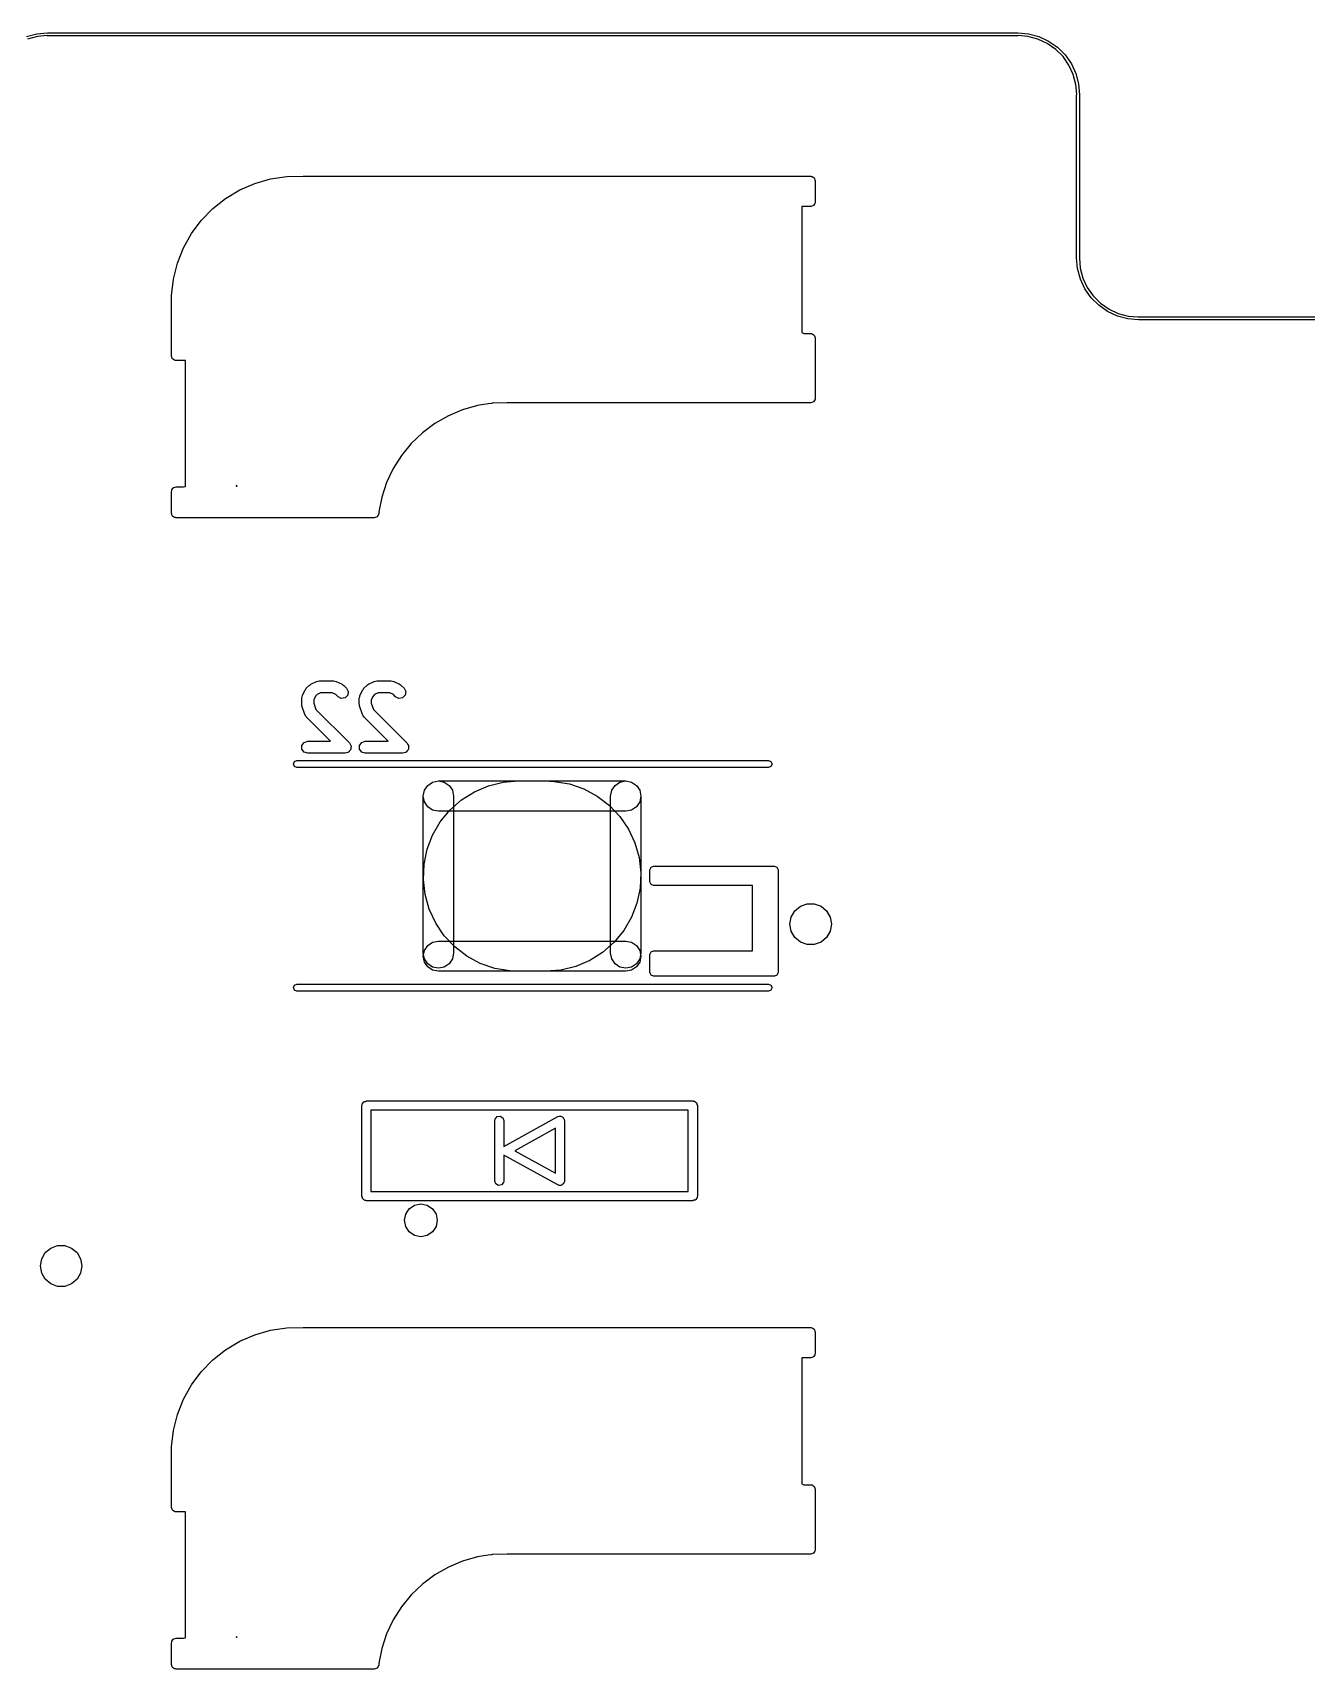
# Model space of a CAD drawing. Extents: x 62 to 223, y -188 to -37.
# Drawn here: x 147.79 to 168.86, y -64.35 to -37.27 of the extents above; entities that cross this region are included whole.
import ezdxf

# ---------------------------------------------------------------- set-up
doc = ezdxf.new("R2010")
doc.units = 0
doc.layers.add('BLACK', color=7, linetype='CONTINUOUS')

msp = doc.modelspace()

# ---------------------------------------------------------------- linework, layer by layer
at = {"layer": 'BLACK', "linetype": 'CONTINUOUS'}
for p, q in [((147.684, -37.3315), (147.857, -37.2853)), ((147.865, -37.3308), (147.7, -37.375)), ((147.857, -37.2853), (148.035, -37.2697)), ((148.028, -37.3166), (147.865, -37.3308)), ((148.035, -37.3197), (148.028, -37.3166)), ((148.035, -37.2697), (148.035, -37.2697)), ((148.035, -37.2697), (164.085, -37.2697)), ((164.085, -37.3197), (148.035, -37.3197)), ((164.085, -37.2697), (164.263, -37.2853)), ((164.092, -37.3166), (164.085, -37.3197)), ((164.255, -37.3309), (164.092, -37.3166)), ((164.42, -37.375), (164.255, -37.3309)), ((164.263, -37.2853), (164.436, -37.3315)), ((164.436, -37.3315), (164.597, -37.407)), ((164.574, -37.4471), (164.42, -37.375)), ((164.714, -37.545), (164.574, -37.4471)), ((164.597, -37.407), (164.744, -37.5095)), ((164.835, -37.6656), (164.714, -37.545)), ((164.744, -37.5095), (164.87, -37.6359)), ((164.87, -37.6359), (164.973, -37.7822)), ((164.933, -37.8053), (164.835, -37.6656)), ((165.005, -37.96), (164.933, -37.8053)), ((164.973, -37.7822), (165.048, -37.9441)), ((165.049, -38.1248), (165.005, -37.96)), ((165.048, -37.9441), (165.094, -38.1167)), ((165.063, -38.2873), (165.049, -38.1248)), ((165.094, -38.1167), (165.11, -38.2947)), ((165.06, -38.2947), (165.063, -38.2873)), ((165.06, -40.9947), (165.06, -38.2947)), ((165.11, -38.2947), (165.11, -38.2947)), ((165.11, -38.2947), (165.11, -40.9947)), ((151.212, -39.8709), (151.462, -39.763)), ((151.462, -39.763), (151.723, -39.6886)), ((151.723, -39.6886), (151.992, -39.649)), ((151.992, -39.649), (152.26, -39.6449)), ((152.26, -39.6449), (152.26, -39.6447)), ((152.26, -39.6447), (160.66, -39.6447)), ((160.66, -39.6447), (160.67, -39.6464)), ((160.67, -39.6464), (160.673, -39.6458)), ((160.673, -39.6458), (160.676, -39.6475)), ((160.676, -39.6475), (160.686, -39.6492)), ((160.686, -39.6492), (160.701, -39.6617)), ((160.701, -39.6617), (160.717, -39.6715)), ((160.717, -39.6715), (160.72, -39.6778)), ((160.72, -39.6778), (160.725, -39.6822)), ((160.725, -39.6822), (160.728, -39.7014)), ((160.728, -39.7014), (160.735, -39.7197)), ((160.735, -39.7197), (160.735, -40.0697)), ((150.766, -40.1792), (150.979, -40.0104)), ((150.979, -40.0104), (151.212, -39.8709)), ((160.735, -40.0697), (160.733, -40.0794)), ((150.577, -40.3743), (150.766, -40.1792)), ((160.66, -40.1447), (160.515, -40.1447)), ((160.515, -40.1447), (160.515, -42.2297)), ((160.678, -40.138), (160.66, -40.1447)), ((160.697, -40.1347), (160.678, -40.138)), ((160.702, -40.1295), (160.697, -40.1347)), ((160.708, -40.1272), (160.702, -40.1295)), ((160.718, -40.1103), (160.708, -40.1272)), ((160.73, -40.0954), (160.718, -40.1103)), ((160.732, -40.0856), (160.73, -40.0954)), ((160.734, -40.0827), (160.732, -40.0856)), ((160.733, -40.0794), (160.734, -40.0827)), ((150.283, -40.8298), (150.415, -40.5924)), ((150.415, -40.5924), (150.577, -40.3743)), ((150.183, -41.0825), (150.283, -40.8298)), ((150.116, -41.346), (150.183, -41.0825)), ((165.076, -41.1727), (165.06, -40.9947)), ((165.06, -40.9947), (165.06, -40.9947)), ((165.11, -40.9947), (165.107, -41.0022)), ((165.107, -41.0022), (165.121, -41.1647)), ((150.085, -41.616), (150.116, -41.346)), ((165.122, -41.3453), (165.076, -41.1727)), ((165.121, -41.1647), (165.165, -41.3295)), ((165.197, -41.5072), (165.122, -41.3453)), ((165.165, -41.3295), (165.237, -41.4841)), ((150.085, -41.6172), (150.085, -41.616)), ((150.085, -41.6197), (150.085, -41.6172)), ((150.085, -42.6197), (150.085, -41.6197)), ((165.3, -41.6536), (165.197, -41.5072)), ((165.237, -41.4841), (165.335, -41.6238)), ((165.426, -41.7799), (165.3, -41.6536)), ((165.335, -41.6238), (165.456, -41.7445)), ((165.572, -41.8824), (165.426, -41.7799)), ((165.456, -41.7445), (165.596, -41.8423)), ((165.734, -41.9579), (165.572, -41.8824)), ((165.596, -41.8423), (165.75, -41.9144)), ((165.907, -42.0041), (165.734, -41.9579)), ((165.75, -41.9144), (165.915, -41.9586)), ((165.915, -41.9586), (166.078, -41.9728)), ((166.078, -41.9728), (166.085, -41.9697)), ((166.085, -41.9697), (183.135, -41.9697)), ((160.515, -42.2297), (160.546, -42.2447)), ((166.085, -42.0197), (165.907, -42.0041)), ((183.135, -42.0197), (166.085, -42.0197)), ((160.546, -42.2447), (160.66, -42.2447)), ((160.66, -42.2447), (160.67, -42.2464)), ((160.67, -42.2464), (160.673, -42.2458)), ((160.673, -42.2458), (160.676, -42.2475)), ((160.676, -42.2475), (160.686, -42.2492)), ((160.686, -42.2492), (160.701, -42.2617)), ((160.701, -42.2617), (160.717, -42.2715)), ((160.717, -42.2715), (160.72, -42.2779)), ((160.72, -42.2779), (160.725, -42.2822)), ((160.725, -42.2822), (160.728, -42.3014)), ((160.728, -42.3014), (160.735, -42.3197)), ((160.735, -42.3197), (160.735, -43.3197)), ((150.092, -42.638), (150.085, -42.6197)), ((150.095, -42.6572), (150.092, -42.638)), ((150.1, -42.6615), (150.095, -42.6572)), ((150.103, -42.6679), (150.1, -42.6615)), ((150.119, -42.6777), (150.103, -42.6679)), ((150.134, -42.6902), (150.119, -42.6777)), ((150.144, -42.6919), (150.134, -42.6902)), ((150.147, -42.6936), (150.144, -42.6919)), ((150.15, -42.693), (150.147, -42.6936)), ((150.16, -42.6947), (150.15, -42.693)), ((150.315, -42.6947), (150.16, -42.6947)), ((150.315, -44.7787), (150.315, -42.6947)), ((160.735, -43.3197), (160.733, -43.3294)), ((154.901, -43.5076), (154.665, -43.6069)), ((155.148, -43.4378), (154.901, -43.5076)), ((155.323, -43.4108), (155.148, -43.4378)), ((155.38, -43.4051), (155.323, -43.4108)), ((155.392, -43.4001), (155.38, -43.4051)), ((155.402, -43.3987), (155.392, -43.4001)), ((155.64, -43.3912), (155.402, -43.3987)), ((155.656, -43.394), (155.64, -43.3912)), ((155.658, -43.3947), (155.656, -43.394)), ((155.659, -43.3944), (155.658, -43.3947)), ((155.66, -43.3947), (155.659, -43.3944)), ((160.66, -43.3947), (155.66, -43.3947)), ((160.678, -43.388), (160.66, -43.3947)), ((160.697, -43.3847), (160.678, -43.388)), ((160.702, -43.3795), (160.697, -43.3847)), ((160.708, -43.3772), (160.702, -43.3795)), ((160.718, -43.3603), (160.708, -43.3772)), ((160.73, -43.3454), (160.718, -43.3603)), ((160.732, -43.3356), (160.73, -43.3454)), ((160.734, -43.3327), (160.732, -43.3356)), ((160.733, -43.3294), (160.734, -43.3327)), ((154.443, -43.7342), (154.237, -43.8878)), ((154.665, -43.6069), (154.443, -43.7342)), ((154.052, -44.0652), (153.89, -44.2638)), ((154.237, -43.8878), (154.052, -44.0652)), ((153.89, -44.2638), (153.753, -44.4807)), ((153.753, -44.4807), (153.644, -44.7127)), ((150.085, -44.8597), (150.087, -44.85)), ((150.085, -45.2197), (150.085, -44.8597)), ((150.086, -44.8467), (150.088, -44.8438)), ((150.087, -44.85), (150.086, -44.8467)), ((150.088, -44.8438), (150.09, -44.834)), ((150.09, -44.834), (150.102, -44.8191)), ((150.102, -44.8191), (150.112, -44.8022)), ((150.112, -44.8022), (150.118, -44.7999)), ((150.118, -44.7999), (150.123, -44.7947)), ((150.123, -44.7947), (150.142, -44.7914)), ((150.142, -44.7914), (150.16, -44.7847)), ((150.16, -44.7847), (150.285, -44.7847)), ((150.285, -44.7847), (150.315, -44.7787)), ((151.153, -44.7607), (151.152, -44.7697)), ((151.152, -44.7697), (151.17, -44.7697)), ((151.17, -44.7697), (151.153, -44.7607)), ((153.644, -44.7127), (153.564, -44.9563)), ((150.092, -45.238), (150.085, -45.2197)), ((153.518, -45.2083), (153.512, -45.2211)), ((153.564, -44.9563), (153.516, -45.1976)), ((153.516, -45.1976), (153.518, -45.2083)), ((150.095, -45.2572), (150.092, -45.238)), ((150.1, -45.2615), (150.095, -45.2572)), ((150.103, -45.2679), (150.1, -45.2615)), ((150.119, -45.2777), (150.103, -45.2679)), ((150.134, -45.2902), (150.119, -45.2777)), ((150.144, -45.2919), (150.134, -45.2902)), ((150.147, -45.2936), (150.144, -45.2919)), ((150.15, -45.293), (150.147, -45.2936)), ((150.16, -45.2947), (150.15, -45.293)), ((153.02, -45.2947), (150.16, -45.2947)), ((153.044, -45.2982), (153.02, -45.2947)), ((153.069, -45.2947), (153.044, -45.2982)), ((153.44, -45.2947), (153.069, -45.2947)), ((153.488, -45.2772), (153.44, -45.2947)), ((153.514, -45.2327), (153.488, -45.2772)), ((153.512, -45.2211), (153.514, -45.2327)), ((152.249, -48.2378), (152.296, -48.1426)), ((152.296, -48.1426), (152.308, -48.1311)), ((152.308, -48.1311), (152.315, -48.1166)), ((152.315, -48.1166), (152.363, -48.069)), ((152.363, -48.069), (152.377, -48.0616)), ((152.377, -48.0616), (152.389, -48.0503)), ((152.389, -48.0503), (152.484, -48.0026)), ((152.484, -48.0026), (152.507, -47.9992)), ((152.552, -48.1921), (152.493, -48.2219)), ((152.507, -47.9992), (152.529, -47.9921)), ((152.529, -47.9921), (152.767, -47.9921)), ((152.743, -48.1921), (152.552, -48.1921)), ((152.803, -48.2219), (152.743, -48.1921)), ((152.767, -47.9921), (152.789, -47.9992)), ((152.789, -47.9992), (152.811, -48.0026)), ((152.811, -48.0026), (152.907, -48.0503)), ((152.907, -48.0503), (152.918, -48.0616)), ((152.918, -48.0616), (152.933, -48.069)), ((152.933, -48.069), (152.98, -48.1166)), ((152.98, -48.1166), (153.008, -48.1717)), ((153.008, -48.1717), (152.999, -48.2327)), ((153.201, -48.2378), (153.249, -48.1426)), ((153.249, -48.1426), (153.26, -48.1311)), ((153.26, -48.1311), (153.267, -48.1166)), ((153.267, -48.1166), (153.315, -48.069)), ((153.315, -48.069), (153.329, -48.0616)), ((153.329, -48.0616), (153.341, -48.0503)), ((153.341, -48.0503), (153.436, -48.0026)), ((153.436, -48.0026), (153.459, -47.9992)), ((153.505, -48.1921), (153.445, -48.2219)), ((153.459, -47.9992), (153.481, -47.9921)), ((153.481, -47.9921), (153.719, -47.9921)), ((153.695, -48.1921), (153.505, -48.1921)), ((153.755, -48.2219), (153.695, -48.1921)), ((153.719, -47.9921), (153.741, -47.9992)), ((153.741, -47.9992), (153.764, -48.0026)), ((153.764, -48.0026), (153.859, -48.0503)), ((153.859, -48.0503), (153.871, -48.0616)), ((153.871, -48.0616), (153.885, -48.069)), ((153.885, -48.069), (153.933, -48.1166)), ((153.933, -48.1166), (153.961, -48.1717)), ((153.961, -48.1717), (153.951, -48.2327)), ((152.238, -48.2826), (152.245, -48.2606)), ((152.238, -48.3778), (152.238, -48.2826)), ((152.243, -48.3932), (152.238, -48.3778)), ((152.243, -48.4094), (152.243, -48.3932)), ((152.291, -48.5523), (152.243, -48.4094)), ((152.245, -48.2606), (152.249, -48.2378)), ((152.468, -48.2466), (152.438, -48.3062)), ((152.438, -48.3062), (152.438, -48.3616)), ((152.438, -48.3616), (152.473, -48.4666)), ((152.493, -48.2219), (152.468, -48.2466)), ((152.473, -48.4666), (153.028, -49.0214)), ((152.839, -48.258), (152.803, -48.2219)), ((152.894, -48.2861), (152.839, -48.258)), ((152.955, -48.2764), (152.894, -48.2861)), ((152.999, -48.2327), (152.955, -48.2764)), ((153.19, -48.2826), (153.198, -48.2606)), ((153.19, -48.3778), (153.19, -48.2826)), ((153.195, -48.3932), (153.19, -48.3778)), ((153.196, -48.4094), (153.195, -48.3932)), ((153.243, -48.5523), (153.196, -48.4094)), ((153.198, -48.2606), (153.201, -48.2378)), ((153.42, -48.2466), (153.39, -48.3062)), ((153.39, -48.3062), (153.39, -48.3616)), ((153.39, -48.3616), (153.426, -48.4666)), ((153.445, -48.2219), (153.42, -48.2466)), ((153.426, -48.4666), (153.98, -49.0214)), ((153.791, -48.258), (153.755, -48.2219)), ((153.846, -48.2861), (153.791, -48.258)), ((153.907, -48.2764), (153.846, -48.2861)), ((153.951, -48.2327), (153.907, -48.2764)), ((152.305, -48.5708), (152.291, -48.5523)), ((152.315, -48.5914), (152.305, -48.5708)), ((152.716, -48.9921), (152.315, -48.5914)), ((153.257, -48.5708), (153.243, -48.5523)), ((153.267, -48.5914), (153.257, -48.5708)), ((153.668, -48.9921), (153.267, -48.5914)), ((152.243, -49.0612), (152.279, -49.0112)), ((152.279, -49.0112), (152.338, -48.9921)), ((152.338, -48.9921), (152.716, -48.9921)), ((153.195, -49.0612), (153.232, -49.0112)), ((153.232, -49.0112), (153.29, -48.9921)), ((153.29, -48.9921), (153.668, -48.9921)), ((152.243, -49.123), (152.243, -49.0612)), ((152.279, -49.173), (152.243, -49.123)), ((152.338, -49.1921), (152.279, -49.173)), ((152.957, -49.1921), (152.338, -49.1921)), ((152.979, -49.1849), (152.957, -49.1921)), ((153.003, -49.1812), (152.979, -49.1849)), ((153.008, -49.1755), (153.003, -49.1812)), ((153.016, -49.173), (153.008, -49.1755)), ((153.03, -49.154), (153.016, -49.173)), ((153.028, -49.0214), (153.038, -49.0422)), ((153.046, -49.1375), (153.03, -49.154)), ((153.038, -49.0422), (153.052, -49.0612)), ((153.048, -49.1295), (153.046, -49.1375)), ((153.052, -49.123), (153.048, -49.1295)), ((153.052, -49.0612), (153.052, -49.0693)), ((153.052, -49.0693), (153.056, -49.0764)), ((153.056, -49.0764), (153.052, -49.0996)), ((153.052, -49.0996), (153.052, -49.123)), ((153.195, -49.123), (153.195, -49.0612)), ((153.232, -49.173), (153.195, -49.123)), ((153.29, -49.1921), (153.232, -49.173)), ((153.91, -49.1921), (153.29, -49.1921)), ((153.932, -49.1849), (153.91, -49.1921)), ((153.955, -49.1812), (153.932, -49.1849)), ((153.961, -49.1755), (153.955, -49.1812)), ((153.968, -49.173), (153.961, -49.1755)), ((153.982, -49.154), (153.968, -49.173)), ((153.98, -49.0214), (153.991, -49.0422)), ((153.999, -49.1375), (153.982, -49.154)), ((153.991, -49.0422), (154.005, -49.0612)), ((154, -49.1295), (153.999, -49.1375)), ((154.005, -49.123), (154, -49.1295)), ((154.005, -49.0612), (154.005, -49.0693)), ((154.005, -49.0693), (154.008, -49.0764)), ((154.008, -49.0764), (154.005, -49.0996)), ((154.005, -49.0996), (154.005, -49.123)), ((152.1, -49.3697), (152.118, -49.3273)), ((152.118, -49.4121), (152.1, -49.3697)), ((152.118, -49.3273), (152.16, -49.3097)), ((152.16, -49.4297), (152.118, -49.4121)), ((152.16, -49.3097), (159.96, -49.3097)), ((159.96, -49.4297), (152.16, -49.4297)), ((159.96, -49.3097), (160.002, -49.3273)), ((160.002, -49.4121), (159.96, -49.4297)), ((160.002, -49.3273), (160.02, -49.3697)), ((160.02, -49.3697), (160.002, -49.4121)), ((154.25, -49.9), (154.269, -49.8043)), ((154.25, -49.9), (154.269, -49.8043)), ((154.25, -49.9), (154.269, -49.8043)), ((154.25, -49.9), (154.269, -49.8043)), ((154.269, -49.8043), (154.323, -49.7232)), ((154.269, -49.8043), (154.323, -49.7232)), ((154.269, -49.8043), (154.323, -49.7232)), ((154.269, -49.8043), (154.323, -49.7232)), ((154.323, -49.7232), (154.404, -49.669)), ((154.323, -49.7232), (154.404, -49.669)), ((154.323, -49.7232), (154.404, -49.669)), ((154.323, -49.7232), (154.404, -49.669)), ((154.404, -49.669), (154.5, -49.65)), ((154.404, -49.669), (154.5, -49.65)), ((154.404, -49.669), (154.5, -49.65)), ((154.404, -49.669), (154.5, -49.65)), ((154.5, -49.65), (154.596, -49.669)), ((154.5, -49.65), (157.6, -49.65)), ((154.5, -49.65), (154.596, -49.669)), ((154.5, -49.65), (157.6, -49.65)), ((154.596, -49.669), (154.677, -49.7232)), ((154.596, -49.669), (154.677, -49.7232)), ((154.677, -49.7232), (154.731, -49.8043)), ((154.677, -49.7232), (154.731, -49.8043)), ((154.731, -49.8043), (154.75, -49.9)), ((154.731, -49.8043), (154.75, -49.9)), ((155.095, -49.8292), (155.328, -49.7305)), ((155.095, -49.8292), (155.328, -49.7305)), ((155.095, -49.8292), (155.328, -49.7305)), ((155.095, -49.8292), (155.328, -49.7305)), ((155.328, -49.7305), (155.573, -49.6703)), ((155.328, -49.7305), (155.573, -49.6703)), ((155.328, -49.7305), (155.573, -49.6703)), ((155.328, -49.7305), (155.573, -49.6703)), ((155.573, -49.6703), (155.825, -49.65)), ((155.573, -49.6703), (155.825, -49.65)), ((155.573, -49.6703), (155.825, -49.65)), ((155.573, -49.6703), (155.825, -49.65)), ((155.825, -49.65), (156.275, -49.65)), ((155.825, -49.65), (156.275, -49.65)), ((155.825, -49.65), (156.275, -49.65)), ((155.825, -49.65), (156.275, -49.65)), ((156.275, -49.65), (156.418, -49.6565)), ((156.275, -49.65), (156.418, -49.6565)), ((156.275, -49.65), (156.418, -49.6565)), ((156.275, -49.65), (156.418, -49.6565)), ((156.418, -49.6565), (156.667, -49.6995)), ((156.418, -49.6565), (156.667, -49.6995)), ((156.418, -49.6565), (156.667, -49.6995)), ((156.418, -49.6565), (156.667, -49.6995)), ((156.667, -49.6995), (156.906, -49.7817)), ((156.667, -49.6995), (156.906, -49.7817)), ((156.667, -49.6995), (156.906, -49.7817)), ((156.667, -49.6995), (156.906, -49.7817)), ((156.906, -49.7817), (157.128, -49.9011)), ((156.906, -49.7817), (157.128, -49.9011)), ((156.906, -49.7817), (157.128, -49.9011)), ((156.906, -49.7817), (157.128, -49.9011)), ((157.35, -49.9), (157.369, -49.8043)), ((157.35, -49.9), (157.369, -49.8043)), ((157.369, -49.8043), (157.423, -49.7232)), ((157.369, -49.8043), (157.423, -49.7232)), ((157.423, -49.7232), (157.504, -49.669)), ((157.423, -49.7232), (157.504, -49.669)), ((157.504, -49.669), (157.6, -49.65)), ((157.504, -49.669), (157.6, -49.65)), ((157.6, -49.65), (157.696, -49.669)), ((157.6, -49.65), (157.696, -49.669)), ((157.6, -49.65), (157.696, -49.669)), ((157.6, -49.65), (157.696, -49.669)), ((157.696, -49.669), (157.777, -49.7232)), ((157.696, -49.669), (157.777, -49.7232)), ((157.696, -49.669), (157.777, -49.7232)), ((157.696, -49.669), (157.777, -49.7232)), ((157.777, -49.7232), (157.831, -49.8043)), ((157.777, -49.7232), (157.831, -49.8043)), ((157.777, -49.7232), (157.831, -49.8043)), ((157.777, -49.7232), (157.831, -49.8043)), ((157.831, -49.8043), (157.85, -49.9)), ((157.831, -49.8043), (157.85, -49.9)), ((157.831, -49.8043), (157.85, -49.9)), ((157.831, -49.8043), (157.85, -49.9)), ((154.25, -52.5), (154.25, -49.9)), ((154.269, -49.9957), (154.25, -49.9)), ((154.25, -52.5), (154.25, -49.9)), ((154.269, -49.9957), (154.25, -49.9)), ((154.323, -50.0768), (154.269, -49.9957)), ((154.323, -50.0768), (154.269, -49.9957)), ((154.404, -50.131), (154.323, -50.0768)), ((154.404, -50.131), (154.323, -50.0768)), ((154.692, -50.1309), (154.882, -49.9638)), ((154.692, -50.1309), (154.882, -49.9638)), ((154.692, -50.1309), (154.882, -49.9638)), ((154.692, -50.1309), (154.882, -49.9638)), ((154.75, -49.9), (154.75, -52.5)), ((154.75, -49.9), (154.75, -52.5)), ((154.882, -49.9638), (155.095, -49.8292)), ((154.882, -49.9638), (155.095, -49.8292)), ((154.882, -49.9638), (155.095, -49.8292)), ((154.882, -49.9638), (155.095, -49.8292)), ((157.128, -49.9011), (157.329, -50.0545)), ((157.128, -49.9011), (157.329, -50.0545)), ((157.128, -49.9011), (157.329, -50.0545)), ((157.128, -49.9011), (157.329, -50.0545)), ((157.329, -50.0545), (157.502, -50.2381)), ((157.329, -50.0545), (157.502, -50.2381)), ((157.329, -50.0545), (157.502, -50.2381)), ((157.329, -50.0545), (157.502, -50.2381)), ((157.35, -52.5), (157.35, -49.9)), ((157.35, -52.5), (157.35, -49.9)), ((157.777, -50.0768), (157.696, -50.131)), ((157.777, -50.0768), (157.696, -50.131)), ((157.831, -49.9957), (157.777, -50.0768)), ((157.831, -49.9957), (157.777, -50.0768)), ((157.85, -49.9), (157.831, -49.9957)), ((157.85, -49.9), (157.831, -49.9957)), ((157.85, -49.9), (157.85, -52.5)), ((157.85, -49.9), (157.85, -52.5)), ((154.5, -50.15), (154.404, -50.131)), ((154.5, -50.15), (154.404, -50.131)), ((154.405, -50.5445), (154.532, -50.3261)), ((154.405, -50.5445), (154.532, -50.3261)), ((154.405, -50.5445), (154.532, -50.3261)), ((154.405, -50.5445), (154.532, -50.3261)), ((157.6, -50.15), (154.5, -50.15)), ((157.6, -50.15), (154.5, -50.15)), ((154.532, -50.3261), (154.692, -50.1309)), ((154.532, -50.3261), (154.692, -50.1309)), ((154.532, -50.3261), (154.692, -50.1309)), ((154.532, -50.3261), (154.692, -50.1309)), ((157.502, -50.2381), (157.644, -50.447)), ((157.502, -50.2381), (157.644, -50.447)), ((157.502, -50.2381), (157.644, -50.447)), ((157.502, -50.2381), (157.644, -50.447)), ((157.696, -50.131), (157.6, -50.15)), ((157.696, -50.131), (157.6, -50.15)), ((154.314, -50.7803), (154.405, -50.5445)), ((154.314, -50.7803), (154.405, -50.5445)), ((154.314, -50.7803), (154.405, -50.5445)), ((154.314, -50.7803), (154.405, -50.5445)), ((157.644, -50.447), (157.751, -50.676)), ((157.644, -50.447), (157.751, -50.676)), ((157.644, -50.447), (157.751, -50.676)), ((157.644, -50.447), (157.751, -50.676)), ((154.262, -51.0276), (154.314, -50.7803)), ((154.262, -51.0276), (154.314, -50.7803)), ((154.262, -51.0276), (154.314, -50.7803)), ((154.262, -51.0276), (154.314, -50.7803)), ((157.751, -50.676), (157.82, -50.9191)), ((157.751, -50.676), (157.82, -50.9191)), ((157.751, -50.676), (157.82, -50.9191)), ((157.751, -50.676), (157.82, -50.9191)), ((154.251, -51.28), (154.262, -51.0276)), ((154.251, -51.28), (154.262, -51.0276)), ((154.251, -51.28), (154.262, -51.0276)), ((154.251, -51.28), (154.262, -51.0276)), ((157.82, -50.9191), (157.849, -51.17)), ((157.82, -50.9191), (157.849, -51.17)), ((157.82, -50.9191), (157.849, -51.17)), ((157.82, -50.9191), (157.849, -51.17)), ((157.849, -51.17), (157.838, -51.4224)), ((157.849, -51.17), (157.838, -51.4224)), ((157.849, -51.17), (157.838, -51.4224)), ((157.849, -51.17), (157.838, -51.4224)), ((158, -51.1197), (158.018, -51.0773)), ((158, -51.3197), (158, -51.1197)), ((158.018, -51.0773), (158.06, -51.0597)), ((158.06, -51.0597), (160.06, -51.0597)), ((160.06, -51.0597), (160.102, -51.0773)), ((160.102, -51.0773), (160.12, -51.1197)), ((160.12, -51.1197), (160.12, -52.8197)), ((154.28, -51.5309), (154.251, -51.28)), ((154.28, -51.5309), (154.251, -51.28)), ((154.28, -51.5309), (154.251, -51.28)), ((154.28, -51.5309), (154.251, -51.28)), ((157.838, -51.4224), (157.786, -51.6697)), ((157.838, -51.4224), (157.786, -51.6697)), ((157.838, -51.4224), (157.786, -51.6697)), ((157.838, -51.4224), (157.786, -51.6697)), ((158.018, -51.3621), (158, -51.3197)), ((158.06, -51.3797), (158.018, -51.3621)), ((159.7, -51.3797), (158.06, -51.3797)), ((159.7, -52.4597), (159.7, -51.3797)), ((154.349, -51.774), (154.28, -51.5309)), ((154.349, -51.774), (154.28, -51.5309)), ((154.349, -51.774), (154.28, -51.5309)), ((154.349, -51.774), (154.28, -51.5309)), ((157.786, -51.6697), (157.695, -51.9055)), ((157.786, -51.6697), (157.695, -51.9055)), ((157.786, -51.6697), (157.695, -51.9055)), ((157.786, -51.6697), (157.695, -51.9055)), ((160.489, -51.7228), (160.6, -51.6821)), ((160.6, -51.6821), (160.72, -51.6821)), ((160.72, -51.6821), (160.831, -51.7228)), ((154.456, -52.003), (154.349, -51.774)), ((154.456, -52.003), (154.349, -51.774)), ((154.456, -52.003), (154.349, -51.774)), ((154.456, -52.003), (154.349, -51.774)), ((157.695, -51.9055), (157.568, -52.1239)), ((157.695, -51.9055), (157.568, -52.1239)), ((157.695, -51.9055), (157.568, -52.1239)), ((157.695, -51.9055), (157.568, -52.1239)), ((160.317, -52.0197), (160.338, -51.9024)), ((160.338, -51.9024), (160.397, -51.7993)), ((160.397, -51.7993), (160.489, -51.7228)), ((160.831, -51.7228), (160.923, -51.7993)), ((160.923, -51.7993), (160.982, -51.9024)), ((160.982, -51.9024), (161.003, -52.0197)), ((154.598, -52.2119), (154.456, -52.003)), ((154.598, -52.2119), (154.456, -52.003)), ((154.598, -52.2119), (154.456, -52.003)), ((154.598, -52.2119), (154.456, -52.003)), ((154.771, -52.3955), (154.598, -52.2119)), ((154.771, -52.3955), (154.598, -52.2119)), ((154.771, -52.3955), (154.598, -52.2119)), ((154.771, -52.3955), (154.598, -52.2119)), ((157.568, -52.1239), (157.408, -52.3191)), ((157.568, -52.1239), (157.408, -52.3191)), ((157.568, -52.1239), (157.408, -52.3191)), ((157.568, -52.1239), (157.408, -52.3191)), ((160.338, -52.137), (160.317, -52.0197)), ((160.397, -52.2401), (160.338, -52.137)), ((160.489, -52.3166), (160.397, -52.2401)), ((160.923, -52.2401), (160.831, -52.3166)), ((160.982, -52.137), (160.923, -52.2401)), ((161.003, -52.0197), (160.982, -52.137)), ((154.25, -52.55), (154.269, -52.4543)), ((154.25, -52.55), (154.269, -52.4543)), ((154.269, -52.5957), (154.25, -52.5)), ((154.269, -52.5957), (154.25, -52.5)), ((154.269, -52.4543), (154.323, -52.3732)), ((154.269, -52.4543), (154.323, -52.3732)), ((154.323, -52.3732), (154.404, -52.319)), ((154.323, -52.3732), (154.404, -52.319)), ((154.404, -52.319), (154.5, -52.3)), ((154.404, -52.319), (154.5, -52.3)), ((154.5, -52.3), (157.6, -52.3)), ((154.5, -52.3), (157.6, -52.3)), ((154.75, -52.5), (154.731, -52.5957)), ((154.75, -52.5), (154.731, -52.5957)), ((154.972, -52.5489), (154.771, -52.3955)), ((154.972, -52.5489), (154.771, -52.3955)), ((154.972, -52.5489), (154.771, -52.3955)), ((154.972, -52.5489), (154.771, -52.3955)), ((157.218, -52.4862), (157.005, -52.6208)), ((157.218, -52.4862), (157.005, -52.6208)), ((157.218, -52.4862), (157.005, -52.6208)), ((157.218, -52.4862), (157.005, -52.6208)), ((157.408, -52.3191), (157.218, -52.4862)), ((157.408, -52.3191), (157.218, -52.4862)), ((157.408, -52.3191), (157.218, -52.4862)), ((157.408, -52.3191), (157.218, -52.4862)), ((157.369, -52.5957), (157.35, -52.5)), ((157.369, -52.5957), (157.35, -52.5)), ((157.6, -52.3), (157.696, -52.319)), ((157.6, -52.3), (157.696, -52.319)), ((157.696, -52.319), (157.777, -52.3732)), ((157.696, -52.319), (157.777, -52.3732)), ((157.777, -52.3732), (157.831, -52.4543)), ((157.777, -52.3732), (157.831, -52.4543)), ((157.831, -52.4543), (157.85, -52.55)), ((157.831, -52.4543), (157.85, -52.55)), ((157.85, -52.5), (157.831, -52.5957)), ((157.85, -52.5), (157.831, -52.5957)), ((158, -52.5197), (158.018, -52.4773)), ((158, -52.8197), (158, -52.5197)), ((158.018, -52.4773), (158.06, -52.4597)), ((158.06, -52.4597), (159.7, -52.4597)), ((160.6, -52.3573), (160.489, -52.3166)), ((160.72, -52.3573), (160.6, -52.3573)), ((160.831, -52.3166), (160.72, -52.3573)), ((154.269, -52.6457), (154.25, -52.55)), ((154.269, -52.6457), (154.25, -52.55)), ((154.323, -52.6768), (154.269, -52.5957)), ((154.323, -52.6768), (154.269, -52.5957)), ((154.323, -52.7268), (154.269, -52.6457)), ((154.323, -52.7268), (154.269, -52.6457)), ((154.404, -52.731), (154.323, -52.6768)), ((154.404, -52.731), (154.323, -52.6768)), ((154.404, -52.781), (154.323, -52.7268)), ((154.404, -52.781), (154.323, -52.7268)), ((154.5, -52.75), (154.404, -52.731)), ((154.5, -52.75), (154.404, -52.731)), ((154.5, -52.8), (154.404, -52.781)), ((154.5, -52.8), (154.404, -52.781)), ((154.596, -52.731), (154.5, -52.75)), ((154.596, -52.731), (154.5, -52.75)), ((157.6, -52.8), (154.5, -52.8)), ((157.6, -52.8), (154.5, -52.8)), ((154.677, -52.6768), (154.596, -52.731)), ((154.677, -52.6768), (154.596, -52.731)), ((154.731, -52.5957), (154.677, -52.6768)), ((154.731, -52.5957), (154.677, -52.6768)), ((155.194, -52.6683), (154.972, -52.5489)), ((155.194, -52.6683), (154.972, -52.5489)), ((155.194, -52.6683), (154.972, -52.5489)), ((155.194, -52.6683), (154.972, -52.5489)), ((155.433, -52.7505), (155.194, -52.6683)), ((155.433, -52.7505), (155.194, -52.6683)), ((155.433, -52.7505), (155.194, -52.6683)), ((155.433, -52.7505), (155.194, -52.6683)), ((155.682, -52.7935), (155.433, -52.7505)), ((155.682, -52.7935), (155.433, -52.7505)), ((155.682, -52.7935), (155.433, -52.7505)), ((155.682, -52.7935), (155.433, -52.7505)), ((155.825, -52.8), (155.682, -52.7935)), ((155.825, -52.8), (155.682, -52.7935)), ((155.825, -52.8), (155.682, -52.7935)), ((155.825, -52.8), (155.682, -52.7935)), ((156.275, -52.8), (155.825, -52.8)), ((156.275, -52.8), (155.825, -52.8)), ((156.275, -52.8), (155.825, -52.8)), ((156.275, -52.8), (155.825, -52.8)), ((156.527, -52.7797), (156.275, -52.8)), ((156.527, -52.7797), (156.275, -52.8)), ((156.527, -52.7797), (156.275, -52.8)), ((156.527, -52.7797), (156.275, -52.8)), ((156.772, -52.7195), (156.527, -52.7797)), ((156.772, -52.7195), (156.527, -52.7797)), ((156.772, -52.7195), (156.527, -52.7797)), ((156.772, -52.7195), (156.527, -52.7797)), ((157.005, -52.6208), (156.772, -52.7195)), ((157.005, -52.6208), (156.772, -52.7195)), ((157.005, -52.6208), (156.772, -52.7195)), ((157.005, -52.6208), (156.772, -52.7195)), ((157.423, -52.6768), (157.369, -52.5957)), ((157.423, -52.6768), (157.369, -52.5957)), ((157.504, -52.731), (157.423, -52.6768)), ((157.504, -52.731), (157.423, -52.6768)), ((157.6, -52.75), (157.504, -52.731)), ((157.6, -52.75), (157.504, -52.731)), ((157.696, -52.731), (157.6, -52.75)), ((157.696, -52.731), (157.6, -52.75)), ((157.696, -52.781), (157.6, -52.8)), ((157.696, -52.781), (157.6, -52.8)), ((157.777, -52.6768), (157.696, -52.731)), ((157.777, -52.6768), (157.696, -52.731)), ((157.777, -52.7268), (157.696, -52.781)), ((157.777, -52.7268), (157.696, -52.781)), ((157.831, -52.5957), (157.777, -52.6768)), ((157.831, -52.5957), (157.777, -52.6768)), ((157.831, -52.6457), (157.777, -52.7268)), ((157.831, -52.6457), (157.777, -52.7268)), ((157.85, -52.55), (157.831, -52.6457)), ((157.85, -52.55), (157.831, -52.6457)), ((152.1, -53.0697), (152.118, -53.0273)), ((152.118, -53.1121), (152.1, -53.0697)), ((152.118, -53.0273), (152.16, -53.0097)), ((152.16, -53.0097), (159.96, -53.0097)), ((158.018, -52.8621), (158, -52.8197)), ((158.06, -52.8797), (158.018, -52.8621)), ((160.06, -52.8797), (158.06, -52.8797)), ((159.96, -53.0097), (160.002, -53.0273)), ((160.002, -53.0273), (160.02, -53.0697)), ((160.02, -53.0697), (160.002, -53.1121)), ((160.102, -52.8621), (160.06, -52.8797)), ((160.12, -52.8197), (160.102, -52.8621)), ((152.16, -53.1297), (152.118, -53.1121)), ((159.96, -53.1297), (152.16, -53.1297)), ((160.002, -53.1121), (159.96, -53.1297)), ((153.252, -54.9791), (153.262, -54.9622)), ((153.262, -54.9622), (153.268, -54.9599)), ((153.268, -54.9599), (153.272, -54.9547)), ((153.272, -54.9547), (153.292, -54.9514)), ((153.292, -54.9514), (153.31, -54.9447)), ((153.31, -54.9447), (158.71, -54.9447)), ((158.71, -54.9447), (158.72, -54.9464)), ((158.72, -54.9464), (158.723, -54.9458)), ((158.723, -54.9458), (158.726, -54.9475)), ((158.726, -54.9475), (158.736, -54.9492)), ((158.736, -54.9492), (158.751, -54.9617)), ((158.751, -54.9617), (158.767, -54.9715)), ((153.235, -55.0197), (153.237, -55.01)), ((153.235, -56.5197), (153.235, -55.0197)), ((153.236, -55.0067), (153.238, -55.0038)), ((153.237, -55.01), (153.236, -55.0067)), ((153.238, -55.0038), (153.24, -54.994)), ((153.24, -54.994), (153.252, -54.9791)), ((153.385, -55.0947), (153.385, -56.4447)), ((158.635, -55.0947), (153.385, -55.0947)), ((155.44, -55.244), (155.472, -55.2047)), ((155.472, -55.2047), (155.523, -55.1958)), ((155.523, -55.1958), (155.567, -55.2215)), ((155.567, -55.2215), (155.585, -55.2697)), ((155.585, -55.6978), (156.474, -55.2041)), ((156.474, -55.2041), (156.498, -55.1956)), ((156.498, -55.1956), (156.511, -55.198)), ((156.511, -55.198), (156.523, -55.1958)), ((156.523, -55.1958), (156.535, -55.2028)), ((156.535, -55.2028), (156.549, -55.2054)), ((156.549, -55.2054), (156.557, -55.2152)), ((156.557, -55.2152), (156.567, -55.2215)), ((156.567, -55.2215), (156.572, -55.2345)), ((156.572, -55.2345), (156.581, -55.2452)), ((158.635, -56.4447), (158.635, -55.0947)), ((158.767, -54.9715), (158.77, -54.9778)), ((158.77, -54.9778), (158.775, -54.9822)), ((158.775, -54.9822), (158.778, -55.0014)), ((158.778, -55.0014), (158.785, -55.0197)), ((158.785, -55.0197), (158.785, -56.5197)), ((155.435, -55.2697), (155.44, -55.244)), ((155.435, -56.2697), (155.435, -55.2697)), ((155.585, -55.2697), (155.585, -55.6978)), ((156.435, -55.3972), (155.764, -55.7697)), ((156.435, -56.1422), (156.435, -55.3972)), ((156.581, -55.2452), (156.581, -55.2578)), ((156.581, -55.2578), (156.585, -55.2697)), ((156.585, -55.2697), (156.585, -56.2697)), ((155.764, -55.7697), (156.435, -56.1422)), ((156.474, -56.3353), (155.585, -55.8416)), ((155.585, -55.8416), (155.585, -56.2697)), ((155.453, -56.3179), (155.435, -56.2697)), ((155.497, -56.3436), (155.453, -56.3179)), ((155.58, -56.2954), (155.547, -56.3347)), ((155.585, -56.2697), (155.58, -56.2954)), ((156.568, -56.317), (156.556, -56.3241)), ((156.572, -56.305), (156.568, -56.317)), ((156.58, -56.2954), (156.572, -56.305)), ((156.585, -56.2697), (156.58, -56.2954)), ((153.242, -56.538), (153.235, -56.5197)), ((153.245, -56.5572), (153.242, -56.538)), ((153.25, -56.5615), (153.245, -56.5572)), ((153.253, -56.5679), (153.25, -56.5615)), ((153.269, -56.5777), (153.253, -56.5679)), ((153.284, -56.5902), (153.269, -56.5777)), ((153.294, -56.5919), (153.284, -56.5902)), ((153.297, -56.5936), (153.294, -56.5919)), ((153.3, -56.593), (153.297, -56.5936)), ((153.31, -56.5947), (153.3, -56.593)), ((153.385, -56.4447), (158.635, -56.4447)), ((155.547, -56.3347), (155.497, -56.3436)), ((156.486, -56.3372), (156.474, -56.3353)), ((156.497, -56.3436), (156.486, -56.3372)), ((156.511, -56.3412), (156.497, -56.3436)), ((156.524, -56.3433), (156.511, -56.3412)), ((156.535, -56.3368), (156.524, -56.3433)), ((156.547, -56.3347), (156.535, -56.3368)), ((156.556, -56.3241), (156.547, -56.3347)), ((158.728, -56.588), (158.71, -56.5947)), ((158.748, -56.5847), (158.728, -56.588)), ((158.752, -56.5795), (158.748, -56.5847)), ((158.758, -56.5772), (158.752, -56.5795)), ((158.768, -56.5603), (158.758, -56.5772)), ((158.78, -56.5454), (158.768, -56.5603)), ((158.782, -56.5356), (158.78, -56.5454)), ((158.784, -56.5327), (158.782, -56.5356)), ((158.785, -56.5197), (158.783, -56.5294)), ((158.783, -56.5294), (158.784, -56.5327)), ((158.71, -56.5947), (153.31, -56.5947)), ((153.938, -56.9197), (153.959, -56.8156)), ((153.959, -56.8156), (154.018, -56.7273)), ((154.018, -56.7273), (154.106, -56.6683)), ((154.106, -56.6683), (154.21, -56.6476)), ((154.21, -56.6476), (154.314, -56.6683)), ((154.314, -56.6683), (154.402, -56.7273)), ((154.402, -56.7273), (154.461, -56.8156)), ((154.461, -56.8156), (154.482, -56.9197)), ((153.959, -57.0238), (153.938, -56.9197)), ((154.018, -57.1121), (153.959, -57.0238)), ((154.106, -57.1711), (154.018, -57.1121)), ((154.402, -57.1121), (154.314, -57.1711)), ((154.461, -57.0238), (154.402, -57.1121)), ((154.482, -56.9197), (154.461, -57.0238)), ((147.996, -57.4543), (148.088, -57.3778)), ((148.088, -57.3778), (148.199, -57.3371)), ((148.199, -57.3371), (148.319, -57.3371)), ((148.319, -57.3371), (148.43, -57.3778)), ((148.43, -57.3778), (148.522, -57.4543)), ((154.21, -57.1918), (154.106, -57.1711)), ((154.314, -57.1711), (154.21, -57.1918)), ((147.916, -57.6747), (147.937, -57.5574)), ((147.937, -57.792), (147.916, -57.6747)), ((147.937, -57.5574), (147.996, -57.4543)), ((148.522, -57.4543), (148.581, -57.5574)), ((148.581, -57.5574), (148.602, -57.6747)), ((148.602, -57.6747), (148.581, -57.792)), ((147.996, -57.8951), (147.937, -57.792)), ((148.088, -57.9716), (147.996, -57.8951)), ((148.522, -57.8951), (148.43, -57.9716)), ((148.581, -57.792), (148.522, -57.8951)), ((148.199, -58.0123), (148.088, -57.9716)), ((148.319, -58.0123), (148.199, -58.0123)), ((148.43, -57.9716), (148.319, -58.0123)), ((151.462, -58.813), (151.723, -58.7386)), ((151.723, -58.7386), (151.992, -58.699)), ((151.992, -58.699), (152.26, -58.6949)), ((152.26, -58.6949), (152.26, -58.6947)), ((152.26, -58.6947), (160.66, -58.6947)), ((160.66, -58.6947), (160.67, -58.6964)), ((160.67, -58.6964), (160.673, -58.6958)), ((160.673, -58.6958), (160.676, -58.6975)), ((160.676, -58.6975), (160.686, -58.6992)), ((160.686, -58.6992), (160.701, -58.7117)), ((160.701, -58.7117), (160.717, -58.7215)), ((160.717, -58.7215), (160.72, -58.7278)), ((160.72, -58.7278), (160.725, -58.7322)), ((160.725, -58.7322), (160.728, -58.7514)), ((160.728, -58.7514), (160.735, -58.7697)), ((150.979, -59.0604), (151.212, -58.9209)), ((151.212, -58.9209), (151.462, -58.813)), ((160.735, -58.7697), (160.735, -59.1197)), ((150.577, -59.4243), (150.766, -59.2292)), ((150.766, -59.2292), (150.979, -59.0604)), ((160.66, -59.1947), (160.515, -59.1947)), ((160.515, -59.1947), (160.515, -61.2797)), ((160.678, -59.188), (160.66, -59.1947)), ((160.697, -59.1847), (160.678, -59.188)), ((160.702, -59.1795), (160.697, -59.1847)), ((160.708, -59.1772), (160.702, -59.1795)), ((160.718, -59.1603), (160.708, -59.1772)), ((160.73, -59.1454), (160.718, -59.1603)), ((160.732, -59.1356), (160.73, -59.1454)), ((160.734, -59.1327), (160.732, -59.1356)), ((160.735, -59.1197), (160.733, -59.1294)), ((160.733, -59.1294), (160.734, -59.1327)), ((150.415, -59.6424), (150.577, -59.4243)), ((150.283, -59.8798), (150.415, -59.6424)), ((150.183, -60.1325), (150.283, -59.8798)), ((150.116, -60.396), (150.183, -60.1325)), ((150.085, -60.666), (150.116, -60.396)), ((150.085, -60.6672), (150.085, -60.666)), ((150.085, -60.6697), (150.085, -60.6672)), ((150.085, -61.6697), (150.085, -60.6697)), ((160.515, -61.2797), (160.546, -61.2947)), ((160.546, -61.2947), (160.66, -61.2947)), ((160.66, -61.2947), (160.67, -61.2964)), ((160.67, -61.2964), (160.673, -61.2958)), ((160.673, -61.2958), (160.676, -61.2975)), ((160.676, -61.2975), (160.686, -61.2992)), ((160.686, -61.2992), (160.701, -61.3117)), ((160.701, -61.3117), (160.717, -61.3215)), ((160.717, -61.3215), (160.72, -61.3278)), ((160.72, -61.3278), (160.725, -61.3322)), ((160.725, -61.3322), (160.728, -61.3514)), ((160.728, -61.3514), (160.735, -61.3697)), ((160.735, -61.3697), (160.735, -62.3697)), ((150.092, -61.688), (150.085, -61.6697)), ((150.095, -61.7072), (150.092, -61.688)), ((150.1, -61.7115), (150.095, -61.7072)), ((150.103, -61.7179), (150.1, -61.7115)), ((150.119, -61.7277), (150.103, -61.7179)), ((150.134, -61.7402), (150.119, -61.7277)), ((150.144, -61.7419), (150.134, -61.7402)), ((150.147, -61.7436), (150.144, -61.7419)), ((150.15, -61.743), (150.147, -61.7436)), ((150.16, -61.7447), (150.15, -61.743)), ((150.315, -61.7447), (150.16, -61.7447)), ((150.315, -63.8287), (150.315, -61.7447)), ((155.148, -62.4878), (154.901, -62.5576)), ((155.323, -62.4608), (155.148, -62.4878)), ((155.38, -62.4551), (155.323, -62.4608)), ((155.392, -62.4501), (155.38, -62.4551)), ((155.402, -62.4487), (155.392, -62.4501)), ((155.64, -62.4412), (155.402, -62.4487)), ((155.656, -62.444), (155.64, -62.4412)), ((155.658, -62.4447), (155.656, -62.444)), ((155.659, -62.4444), (155.658, -62.4447)), ((155.66, -62.4447), (155.659, -62.4444)), ((160.66, -62.4447), (155.66, -62.4447)), ((160.678, -62.438), (160.66, -62.4447)), ((160.697, -62.4347), (160.678, -62.438)), ((160.702, -62.4295), (160.697, -62.4347)), ((160.708, -62.4272), (160.702, -62.4295)), ((160.718, -62.4103), (160.708, -62.4272)), ((160.73, -62.3954), (160.718, -62.4103)), ((160.732, -62.3856), (160.73, -62.3954)), ((160.734, -62.3827), (160.732, -62.3856)), ((160.735, -62.3697), (160.733, -62.3794)), ((160.733, -62.3794), (160.734, -62.3827)), ((154.443, -62.7842), (154.237, -62.9378)), ((154.665, -62.6569), (154.443, -62.7842)), ((154.901, -62.5576), (154.665, -62.6569)), ((154.237, -62.9378), (154.052, -63.1152)), ((153.89, -63.3138), (153.753, -63.5307)), ((154.052, -63.1152), (153.89, -63.3138)), ((153.753, -63.5307), (153.644, -63.7627)), ((150.085, -63.9097), (150.087, -63.9)), ((150.086, -63.8967), (150.088, -63.8938)), ((150.087, -63.9), (150.086, -63.8967)), ((150.088, -63.8938), (150.09, -63.884)), ((150.09, -63.884), (150.102, -63.8691)), ((150.102, -63.8691), (150.112, -63.8522)), ((150.112, -63.8522), (150.118, -63.8499)), ((150.118, -63.8499), (150.123, -63.8447)), ((150.123, -63.8447), (150.142, -63.8414)), ((150.142, -63.8414), (150.16, -63.8347)), ((150.16, -63.8347), (150.285, -63.8347)), ((150.285, -63.8347), (150.315, -63.8287)), ((151.153, -63.8107), (151.152, -63.8197)), ((151.152, -63.8197), (151.17, -63.8197)), ((151.17, -63.8197), (151.153, -63.8107)), ((153.644, -63.7627), (153.564, -64.0063)), ((150.085, -64.2697), (150.085, -63.9097)), ((153.564, -64.0063), (153.516, -64.2476)), ((150.092, -64.288), (150.085, -64.2697)), ((150.095, -64.3072), (150.092, -64.288)), ((150.1, -64.3115), (150.095, -64.3072)), ((150.103, -64.3179), (150.1, -64.3115)), ((150.119, -64.3277), (150.103, -64.3179)), ((150.134, -64.3402), (150.119, -64.3277)), ((150.144, -64.3419), (150.134, -64.3402)), ((150.147, -64.3436), (150.144, -64.3419)), ((150.15, -64.343), (150.147, -64.3436)), ((150.16, -64.3447), (150.15, -64.343)), ((153.02, -64.3447), (150.16, -64.3447)), ((153.044, -64.3482), (153.02, -64.3447)), ((153.069, -64.3447), (153.044, -64.3482)), ((153.44, -64.3447), (153.069, -64.3447)), ((153.488, -64.3272), (153.44, -64.3447)), ((153.514, -64.2827), (153.488, -64.3272)), ((153.518, -64.2583), (153.512, -64.2711)), ((153.512, -64.2711), (153.514, -64.2827)), ((153.516, -64.2476), (153.518, -64.2583))]:
    msp.add_line(p, q, dxfattribs=at)

doc.saveas('drawing.dxf')
